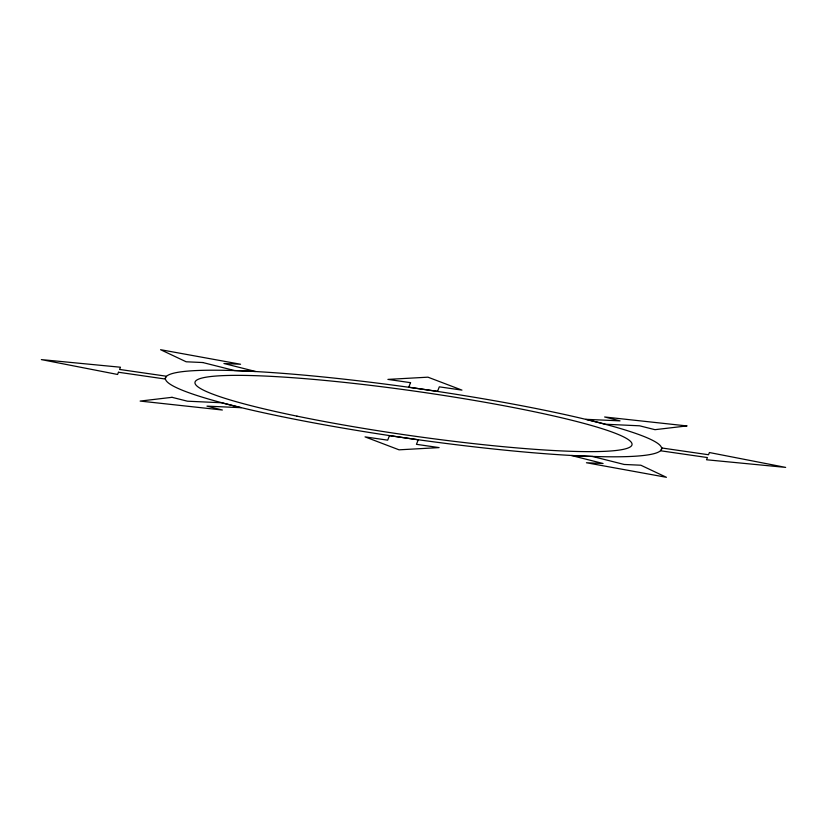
<?xml version="1.0" encoding="UTF-8"?>
<svg xmlns="http://www.w3.org/2000/svg" width="827" height="827" viewBox="0 0 827 827"><rect width="100%" height="100%" fill="white"/><g stroke="black" fill="none" stroke-linecap="round" stroke-linejoin="round"><path stroke-width="1.24" d="M118.468 372.253L117.589 374.466L41.35 359.6L120.463 367.229L119.584 369.442L166.124 376.182L165.007 378.993L118.468 372.253M389.486 435.622L387.687 440.16L365.038 436.883L399.048 449.826L439.096 447.603L416.446 444.326L418.255 439.788L389.486 435.622M410.554 382.674L408.745 387.212L437.514 391.378L439.313 386.84L461.962 390.117L427.952 377.174L387.904 379.397L410.554 382.674M661.993 448.007L660.876 450.818L707.416 457.558L706.537 459.771L785.65 467.4L709.411 452.534L708.532 454.747L661.993 448.007M172.026 397.322L140.135 401.074L222.36 410.016L206.967 406.129L241.153 407.69L221.605 402.759L187.419 401.198L172.026 397.322M686.865 425.926L654.974 429.678L639.581 425.802L605.395 424.241L585.847 419.31L620.033 420.871L604.64 416.984L686.865 425.926M202.801 362.536L186.168 361.781L160.572 349.697L240.564 364.252L223.931 363.498L255.553 371.478L234.434 370.517L202.801 362.536M592.566 456.483L571.447 455.522L603.069 463.502L586.436 462.748L666.428 477.303L640.832 465.219L624.199 464.464L592.566 456.483M296.965 416.146A220.726 22.308 8.1 0 0 631.88 445.133A220.726 22.308 8.1 0 0 311.655 379.221A220.726 22.308 8.1 0 0 296.965 416.146M281.19 416.508A250.591 25.327 8.1 0 0 661.435 449.412A250.591 25.327 8.1 0 0 297.875 374.59A250.591 25.327 8.1 0 0 281.19 416.508"/></g></svg>
